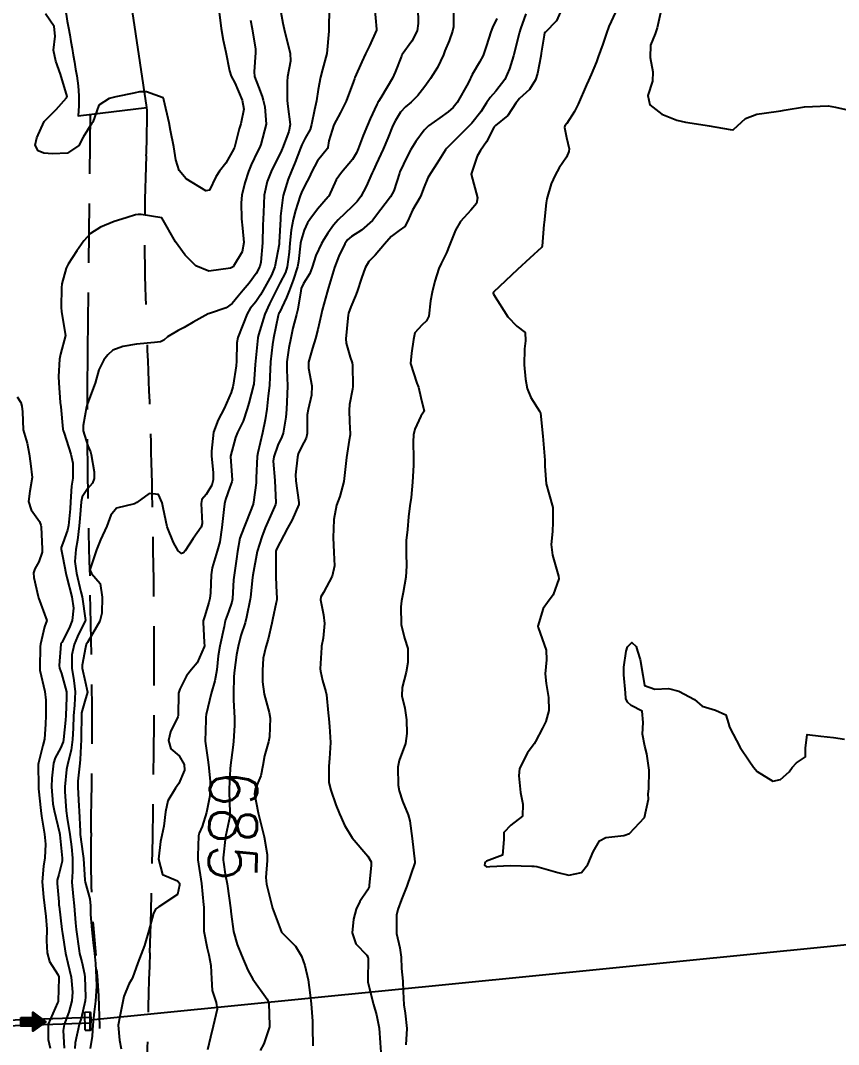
# Model space of a CAD drawing. Header units: metres. Extents: x 298520 to 308411, y 7433745 to 7450750.
# Drawn here: x 301207.1 to 301275.9, y 7443549 to 7443635.3 of the extents above; entities that cross this region are included whole.
import ezdxf
from ezdxf.enums import TextEntityAlignment as Align

# ---------------------------------------------------------------- set-up
doc = ezdxf.new("R2010")
doc.units = ezdxf.units.M
doc.header["$LTSCALE"] = 10
for name, pattern in [('CONTINUO', [0]), ('DASHED', [0.75, 0.5, -0.25]), ('TRACEJADO', [8.7, 8, -0.7])]:
    doc.linetypes.add(name, pattern=pattern)
for name, color, linetype in [('Cotas', 45, 'Continuous'), ('Curvas de Nivel 1m', 11, 'Continuous'), ('Curvas de Nivel 5m', 15, 'Continuous'), ('GALERIA', 45, 'Continuous'), ('TEXTO', 45, 'Continuous'), ('Vias Primárias', 230, 'Continuous'), ('Vias Secundárias', 230, 'DASHED')]:
    doc.layers.add(name, color=color, linetype=linetype)
doc.styles.add('Style-STANDARD', font='STANDARD.shx')

msp = doc.modelspace()

# ---------------------------------------------------------------- hatches: boundary and pattern name
at = {"layer": 'TEXTO'}
msp.add_hatch(color=256, dxfattribs=at).paths.add_polyline_path([(301207.083, 7443551.328), (301208.098, 7443551.328), (301208.098, 7443551.758), (301209.181, 7443550.958), (301208.098, 7443550.159), (301208.098, 7443550.589), (301207.083, 7443550.589)])

# ---------------------------------------------------------------- linework, layer by layer
at = {"layer": 'Curvas de Nivel 1m', "flags": 128}
for points, elevation in [([(301223.787, 7443635.963), (301223.965, 7443634.582), (301224.13, 7443633.593), (301224.349, 7443632.578), (301224.667, 7443631.017), (301224.804, 7443630.573), (301225.097, 7443630), (301225.737, 7443628.563), (301225.854, 7443627.779), (301225.607, 7443626.564), (301225.478, 7443626.136), (301225.073, 7443624.57), (301225.062, 7443624.541), (301225.032, 7443624.465), (301224.341, 7443623.256), (301223.823, 7443622.582), (301223.502, 7443622.088), (301222.989, 7443620.985), (301222.671, 7443620.911), (301221.003, 7443621.926), (301220.408, 7443622.626), (301220.131, 7443623.52), (301219.959, 7443624.631), (301219.697, 7443625.982), (301219.586, 7443626.635), (301219.14, 7443628.582), (301219.126, 7443628.64), (301219.084, 7443628.747), (301217.668, 7443629.24), (301217.089, 7443629.255), (301216.614, 7443629.149), (301215.084, 7443628.823), (301214.973, 7443628.802), (301214.539, 7443628.695), (301213.659, 7443628.12), (301213.144, 7443626.709), (301213.111, 7443626.661), (301213.061, 7443626.609), (301212.343, 7443625.421), (301211.965, 7443624.726), (301211.026, 7443624.097), (301209.759, 7443624.019), (301209.026, 7443624.087), (301208.559, 7443624.298), (301208.301, 7443624.771), (301208.427, 7443625.384), (301209.063, 7443626.76), (301210.055, 7443627.768), (301210.946, 7443628.741), (301210.979, 7443628.846), (301210.44, 7443630.747), (301210.039, 7443631.831), (301209.833, 7443632.753), (301209.971, 7443633.926), (301209.887, 7443634.753), (301209.163, 7443635.813)], 691), ([(301228.917, 7443636.27), (301229.158, 7443635.022), (301229.254, 7443634.519), (301229.29, 7443634.38), (301229.764, 7443632.514), (301229.796, 7443631.84), (301229.538, 7443630.516), (301229.505, 7443630.109), (301229.527, 7443628.516), (301229.577, 7443628.014), (301229.766, 7443626.513), (301229.663, 7443625.898), (301229.126, 7443624.519), (301229.098, 7443624.454), (301229.031, 7443624.306), (301228.164, 7443622.533), (301227.838, 7443621.7), (301227.592, 7443620.541), (301227.514, 7443619.087), (301227.486, 7443618.542), (301227.465, 7443618.033), (301227.436, 7443616.542), (301227.294, 7443614.921), (301227.201, 7443614.546), (301226.907, 7443613.957), (301226.304, 7443613.151), (301225.807, 7443612.561), (301225.395, 7443612.055), (301224.876, 7443611.429), (301224.374, 7443611.073), (301222.976, 7443610.598), (301222.862, 7443610.556), (301221.614, 7443609.854), (301220.851, 7443609.416), (301220.326, 7443609.148), (301219.446, 7443608.634), (301219.128, 7443608.349), (301218.838, 7443608.192), (301218.335, 7443608.145), (301216.836, 7443608.003), (301215.691, 7443607.825), (301214.831, 7443607.497), (301214.412, 7443607.109), (301214.067, 7443606.698), (301213.65, 7443605.861), (301213.356, 7443604.712), (301212.778, 7443603.244), (301212.637, 7443602.858), (301212.609, 7443602.722), (301212.325, 7443601.149), (301212.347, 7443600.724), (301212.73, 7443599.439), (301212.943, 7443598.935), (301213.004, 7443598.716), (301213.266, 7443597.269), (301213.266, 7443596.712), (301213.111, 7443596.299), (301212.69, 7443595.836), (301212.257, 7443595.146), (301212.173, 7443594.725), (301212.06, 7443593.325), (301212.004, 7443592.726), (301211.853, 7443591.51), (301211.712, 7443590.729), (301211.639, 7443589.709), (301211.773, 7443588.728), (301212.15, 7443587.161), (301212.245, 7443586.723), (301212.522, 7443584.752), (301212.515, 7443584.72), (301211.858, 7443583.408), (301211.578, 7443582.73), (301211.39, 7443581.865), (301211.373, 7443580.731), (301211.538, 7443579.689), (301211.665, 7443578.728), (301211.594, 7443577.606), (301211.529, 7443576.729), (301211.5, 7443575.677), (301211.446, 7443574.73), (301211.326, 7443573.829), (301211.038, 7443572.734), (301210.93, 7443572.212), (301210.784, 7443570.736), (301210.787, 7443570.336), (301210.917, 7443568.734), (301210.992, 7443568.098), (301211.212, 7443566.731), (301211.362, 7443565.695), (301211.444, 7443564.729), (301211.426, 7443563.605), (301211.387, 7443562.729), (301211.488, 7443561.521), (301211.58, 7443560.727), (301211.692, 7443559.285), (301211.755, 7443558.725), (301212, 7443556.948), (301212.041, 7443556.722), (301212.216, 7443555.995), (301212.449, 7443554.96), (301212.477, 7443554.716), (301212.524, 7443553.063), (301212.494, 7443552.715), (301212.158, 7443551.237), (301212.042, 7443550.833), (301212.006, 7443550.721), (301211.662, 7443549.192), (301211.636, 7443548.725)], 689), ([(301233.052, 7443636.352), (301233.038, 7443634.472), (301233.038, 7443634.358), (301232.848, 7443632.474), (301232.48, 7443631.118), (301232.318, 7443630.488), (301232.127, 7443629.456), (301231.974, 7443628.491), (301231.825, 7443627.739), (301231.576, 7443626.495), (301231.456, 7443626.089), (301231.041, 7443625.35), (301230.745, 7443624.793), (301230.627, 7443624.504), (301230.188, 7443623.342), (301229.839, 7443622.512), (301229.611, 7443621.907), (301229.188, 7443620.518), (301229.156, 7443620.344), (301228.966, 7443618.79), (301228.942, 7443618.52), (301228.853, 7443616.603), (301228.85, 7443616.521), (301228.84, 7443616.429), (301228.478, 7443614.527), (301228.188, 7443613.813), (301227.501, 7443612.541), (301227.281, 7443612.15), (301226.878, 7443611.567), (301226.407, 7443611.017), (301226.135, 7443610.557), (301225.774, 7443609.64), (301225.36, 7443608.565), (301225.277, 7443608.127), (301225.24, 7443606.566), (301225.212, 7443606.171), (301224.974, 7443604.568), (301224.94, 7443604.42), (301224.787, 7443603.931), (301224.21, 7443602.578), (301223.711, 7443601.634), (301223.324, 7443600.591), (301223.135, 7443599.001), (301223.141, 7443598.594), (301223.284, 7443597.167), (301223.289, 7443596.591), (301223.165, 7443596.124), (301222.684, 7443595.345), (301222.339, 7443594.942), (301222.283, 7443594.604), (301222.349, 7443592.91), (301222.265, 7443592.604), (301221.613, 7443591.636), (301220.913, 7443590.617), (301220.79, 7443590.45), (301220.621, 7443590.387), (301220.336, 7443590.623), (301219.952, 7443591.308), (301219.413, 7443592.632), (301219.074, 7443594.231), (301218.995, 7443594.637), (301218.684, 7443595.353), (301217.891, 7443595.446), (301216.843, 7443594.667), (301216.672, 7443594.567), (301215.14, 7443594.213), (301214.662, 7443593.601), (301214.325, 7443592.695), (301213.81, 7443591.528), (301213.473, 7443590.707), (301212.898, 7443589.008), (301213.037, 7443588.713), (301213.764, 7443587.872), (301213.943, 7443586.7), (301213.906, 7443585.356), (301213.745, 7443584.702), (301212.712, 7443582.894), (301212.599, 7443582.719), (301212.53, 7443582.472), (301212.249, 7443580.989), (301212.248, 7443580.723), (301212.496, 7443579.608), (301212.691, 7443578.717), (301212.475, 7443577.956), (301212.209, 7443576.979), (301212.186, 7443576.723), (301212.179, 7443574.98), (301212.176, 7443574.723), (301212.095, 7443573.044), (301212.066, 7443572.723), (301211.898, 7443571.225), (301211.883, 7443570.725), (301211.975, 7443569.117), (301211.997, 7443568.724), (301212.073, 7443566.995), (301212.095, 7443566.722), (301212.319, 7443565.107), (301212.365, 7443564.719), (301212.47, 7443562.893), (301212.503, 7443562.717), (301212.889, 7443561.321), (301212.951, 7443560.71), (301212.965, 7443560.007), (301213.065, 7443558.708), (301213.175, 7443557.648), (301213.28, 7443556.704), (301213.375, 7443555.863), (301213.443, 7443554.701), (301213.447, 7443553.962), (301213.375, 7443552.702), (301213.254, 7443551.794), (301213.157, 7443550.705), (301213.086, 7443549.759), (301212.937, 7443548.708)], 688), ([(301236.858, 7443636.433), (301237.046, 7443634.539), (301237.031, 7443634.431), (301236.453, 7443633.123), (301236.118, 7443632.44), (301235.797, 7443631.769), (301235.227, 7443630.449), (301235.193, 7443630.358), (301235.1, 7443630.11), (301234.479, 7443628.459), (301234.014, 7443627.521), (301233.45, 7443626.474), (301233.039, 7443625.138), (301232.941, 7443624.573), (301232.903, 7443624.481), (301232.076, 7443623.436), (301231.579, 7443622.494), (301231.4, 7443622.103), (301230.996, 7443621.357), (301230.722, 7443620.767), (301230.622, 7443620.504), (301230.207, 7443619.271), (301230.023, 7443618.509), (301229.86, 7443617.6), (301229.744, 7443616.512), (301229.676, 7443615.762), (301229.508, 7443614.514), (301229.371, 7443614.053), (301228.899, 7443613.132), (301228.587, 7443612.525), (301228.017, 7443611.392), (301227.632, 7443610.538), (301227.097, 7443608.798), (301227.052, 7443608.547), (301226.836, 7443606.563), (301226.819, 7443606.307), (301226.702, 7443604.643), (301226.685, 7443604.551), (301226.284, 7443603.049), (301226.158, 7443602.556), (301225.804, 7443601.513), (301225.331, 7443600.564), (301225.158, 7443600.147), (301224.747, 7443598.57), (301224.745, 7443598.547), (301224.872, 7443596.568), (301224.851, 7443596.418), (301224.694, 7443595.978), (301224.336, 7443594.917), (301224.244, 7443594.576), (301224.175, 7443594.084), (301224.022, 7443592.579), (301223.838, 7443591.379), (301223.631, 7443590.585), (301223.203, 7443589.185), (301223.104, 7443588.592), (301223.059, 7443587.064), (301223.005, 7443586.594), (301222.922, 7443586.25), (301222.56, 7443585.05), (301222.443, 7443584.713), (301222.429, 7443584.601), (301222.536, 7443582.899), (301222.546, 7443582.613), (301222.532, 7443582.531), (301221.933, 7443581.192), (301221.452, 7443580.611), (301221.032, 7443580.088), (301220.488, 7443578.954), (301220.388, 7443578.718), (301220.36, 7443578.621), (301220.332, 7443576.753), (301220.296, 7443576.622), (301219.697, 7443575.375), (301219.519, 7443574.629), (301219.723, 7443573.928), (301220.42, 7443573.355), (301220.833, 7443572.616), (301220.874, 7443572.149), (301220.397, 7443571.012), (301220.115, 7443570.624), (301219.457, 7443569.554), (301219.283, 7443568.636), (301219.138, 7443567.426), (301218.949, 7443566.641), (301218.847, 7443566.131), (301218.685, 7443564.644), (301219.018, 7443563.357), (301220.295, 7443562.837), (301220.437, 7443562.619), (301220.46, 7443562.45), (301220.283, 7443561.678), (301218.712, 7443560.643), (301218.457, 7443560.46), (301218.265, 7443560.104), (301217.94, 7443558.961), (301217.855, 7443558.654), (301217.495, 7443557.393), (301217.22, 7443556.66), (301216.948, 7443555.927), (301216.494, 7443554.667), (301216.383, 7443554.476), (301216.188, 7443554.139), (301215.774, 7443553.077), (301215.686, 7443552.675), (301215.428, 7443551.409), (301215.278, 7443550.679), (301215.41, 7443549.401), (301215.539, 7443548.676)], 687), ([(301240.514, 7443636.387), (301240.555, 7443634.99), (301240.463, 7443634.387), (301240.024, 7443633.511), (301239.206, 7443632.399), (301239.178, 7443632.353), (301239.131, 7443632.248), (301238.607, 7443630.911), (301238.373, 7443630.411), (301237.404, 7443628.743), (301237.201, 7443628.428), (301237.16, 7443628.351), (301237.079, 7443628.19), (301236.51, 7443626.987), (301236.27, 7443626.438), (301235.915, 7443625.571), (301235.483, 7443624.446), (301235.349, 7443624.128), (301235.024, 7443623.544), (301234.102, 7443622.464), (301233.636, 7443621.837), (301233.023, 7443620.479), (301232.982, 7443620.419), (301232.074, 7443619.387), (301231.419, 7443618.495), (301231.241, 7443618.215), (301230.95, 7443617.615), (301230.684, 7443616.755), (301230.64, 7443616.503), (301230.462, 7443614.96), (301230.377, 7443614.505), (301230.018, 7443613.393), (301229.683, 7443612.512), (301229.467, 7443611.932), (301228.865, 7443610.684), (301228.807, 7443610.578), (301228.783, 7443610.521), (301228.748, 7443610.408), (301228.378, 7443608.527), (301228.283, 7443607.974), (301228.116, 7443606.531), (301228.067, 7443605.268), (301228.018, 7443604.532), (301227.903, 7443603.652), (301227.793, 7443602.535), (301227.662, 7443601.634), (301227.428, 7443600.54), (301227.042, 7443598.862), (301226.995, 7443598.546), (301226.903, 7443596.745), (301226.906, 7443596.547), (301226.902, 7443596.345), (301226.675, 7443594.708), (301226.652, 7443594.572), (301226.645, 7443594.55), (301226.098, 7443593.116), (301225.871, 7443592.558), (301225.537, 7443591.663), (301225.332, 7443590.563), (301225.256, 7443589.924), (301225.055, 7443588.565), (301225.009, 7443588.156), (301224.899, 7443586.567), (301224.847, 7443586.299), (301224.566, 7443585.47), (301224.324, 7443584.806), (301224.27, 7443584.574), (301224.216, 7443584.242), (301223.851, 7443582.58), (301223.711, 7443581.768), (301223.59, 7443580.584), (301223.431, 7443579.653), (301223.122, 7443578.59), (301222.699, 7443576.83), (301222.677, 7443576.597), (301222.662, 7443576.394), (301222.62, 7443574.597), (301222.832, 7443573.009), (301222.888, 7443572.593), (301223.021, 7443571.213), (301223.043, 7443570.59), (301223.005, 7443569.97), (301222.733, 7443568.594), (301222.351, 7443567.401), (301222.112, 7443566.836), (301222.057, 7443566.603), (301221.985, 7443564.936), (301222.004, 7443564.603), (301222.293, 7443562.6), (301222.482, 7443560.804), (301222.498, 7443560.597), (301222.499, 7443560.367), (301222.511, 7443558.596), (301222.79, 7443557.153), (301222.932, 7443556.589), (301223.09, 7443555.706), (301223.141, 7443554.586), (301223.2, 7443553.602), (301223.53, 7443552.58), (301223.617, 7443552.027), (301223.294, 7443550.583), (301223.049, 7443549.677), (301222.817, 7443548.59)], 686), ([(301252.649, 7443636.245), (301252.197, 7443635.215), (301251.233, 7443634.259), (301251.192, 7443634.22), (301251.151, 7443634.029), (301250.903, 7443632.495), (301250.868, 7443632.263), (301250.584, 7443630.792), (301250.422, 7443630.267), (301249.916, 7443629.451), (301249.087, 7443628.691), (301248.778, 7443628.285), (301248.106, 7443627.255), (301247.055, 7443626.427), (301246.995, 7443626.37), (301246.959, 7443626.311), (301246.306, 7443625.052), (301245.786, 7443624.322), (301245.517, 7443623.836), (301245.013, 7443622.33), (301245.557, 7443620.324), (301245.456, 7443619.847), (301244.972, 7443619.287), (301244.11, 7443618.343), (301243.683, 7443617.618), (301243.182, 7443616.356), (301242.926, 7443615.687), (301242.488, 7443614.793), (301242.284, 7443614.366), (301241.964, 7443613.308), (301241.727, 7443612.372), (301241.597, 7443611.658), (301241.434, 7443610.374), (301241.254, 7443609.981), (301240.855, 7443609.595), (301240.27, 7443608.965), (301240.163, 7443608.387), (301239.973, 7443607.241), (301239.907, 7443606.389), (301240.447, 7443604.734), (301240.572, 7443604.382), (301240.784, 7443603.526), (301241.052, 7443602.377), (301240.946, 7443602.203), (301240.766, 7443601.946), (301240.274, 7443600.861), (301240.145, 7443600.389), (301240.125, 7443599.777), (301240.165, 7443598.388), (301240.148, 7443597.819), (301240.062, 7443596.39), (301239.963, 7443595.112), (301239.849, 7443594.392), (301239.728, 7443593.459), (301239.642, 7443592.395), (301239.549, 7443591.487), (301239.536, 7443590.396), (301239.557, 7443589.34), (301239.502, 7443588.397), (301239.288, 7443587.097), (301239.15, 7443586.401), (301239.086, 7443585.891), (301239.116, 7443584.402), (301239.402, 7443583.258), (301239.673, 7443582.393), (301239.689, 7443581.218), (301239.528, 7443580.395), (301239.199, 7443579.108), (301239.181, 7443578.4), (301239.439, 7443577.362), (301239.577, 7443576.393), (301239.599, 7443575.239), (301239.483, 7443574.394), (301238.961, 7443572.945), (301238.827, 7443572.404), (301238.876, 7443570.881), (301238.96, 7443570.401), (301239.238, 7443569.539), (301239.693, 7443568.39), (301239.84, 7443567.87), (301240.046, 7443566.384), (301240.277, 7443564.417), (301240.277, 7443564.381), (301240.267, 7443564.335), (301239.582, 7443562.391), (301239.148, 7443561.263), (301238.83, 7443560.402), (301238.727, 7443559.942), (301238.729, 7443558.403), (301239.009, 7443557.177), (301239.112, 7443556.397), (301239.155, 7443555.45), (301239.244, 7443554.394), (301239.292, 7443553.502), (301239.35, 7443552.392), (301239.45, 7443551.675), (301239.587, 7443550.388), (301239.51, 7443549.012)], 682), ([(301257.171, 7443635.963), (301256.608, 7443634.746), (301256.403, 7443634.197), (301256.088, 7443633.251), (301255.714, 7443632.204), (301255.552, 7443631.772), (301255.108, 7443630.704), (301254.887, 7443630.213), (301254.724, 7443629.841), (301254.033, 7443628.226), (301253.708, 7443627.596), (301253.058, 7443626.587), (301252.911, 7443626.386), (301252.859, 7443626.242), (301253.045, 7443625.413), (301253.265, 7443624.466), (301253.242, 7443624.237), (301253.028, 7443623.748), (301252.426, 7443622.839), (301252.087, 7443622.249), (301251.736, 7443621.519), (301251.371, 7443620.256), (301251.324, 7443619.912), (301251.149, 7443618.258), (301251.129, 7443618.089), (301250.984, 7443616.259), (301250.976, 7443616.216), (301250.932, 7443616.148), (301249.954, 7443615.238), (301248.913, 7443614.28), (301246.894, 7443612.372), (301246.865, 7443612.339), (301246.862, 7443612.31), (301246.892, 7443612.23), (301248.109, 7443610.298), (301248.855, 7443609.528), (301249.55, 7443608.98), (301249.598, 7443608.279), (301249.492, 7443607.621), (301249.462, 7443606.28), (301249.586, 7443605.063), (301249.739, 7443604.276), (301250.046, 7443603.531), (301250.774, 7443602.356), (301250.824, 7443602.259), (301250.839, 7443602.192), (301251.04, 7443600.257), (301251.074, 7443599.922), (301251.22, 7443598.255), (301251.227, 7443597.745), (301251.314, 7443596.254), (301251.585, 7443595.355), (301251.885, 7443594.248), (301251.89, 7443593.019), (301251.849, 7443592.248), (301251.751, 7443591.134), (301251.847, 7443590.248), (301252.36, 7443588.488), (301252.391, 7443588.242), (301251.927, 7443586.909), (301251.426, 7443586.252), (301251.073, 7443585.757), (301250.633, 7443584.259), (301250.646, 7443584.165), (301251.317, 7443582.252), (301251.347, 7443581.426), (301251.239, 7443580.253), (301251.319, 7443579.428), (301251.524, 7443578.25), (301251.558, 7443577.163), (301251.312, 7443576.252), (301251.032, 7443575.676), (301250.437, 7443574.554), (301250.321, 7443574.375), (301250.231, 7443574.263), (301249.769, 7443573.613), (301249.087, 7443572.28), (301249.021, 7443571.663), (301249.175, 7443570.278), (301249.37, 7443569.272), (301249.321, 7443568.276), (301248.355, 7443567.508), (301247.751, 7443566.894), (301247.762, 7443566.296), (301247.645, 7443564.975), (301246.315, 7443564.477), (301246.215, 7443564.411), (301246.163, 7443564.312), (301246.14, 7443564.141), (301246.31, 7443564.01), (301246.584, 7443564.033), (301248.311, 7443564.106), (301250.111, 7443564.063), (301250.311, 7443564.064), (301250.532, 7443564.036), (301252.306, 7443563.523), (301253.242, 7443563.292), (301254.306, 7443563.533), (301254.843, 7443564.212), (301255.271, 7443565.264), (301255.813, 7443566.198), (301256.346, 7443566.472), (301257.877, 7443566.646), (301258.349, 7443566.811), (301259.608, 7443568.151), (301259.949, 7443569.717), (301259.925, 7443570.147), (301259.965, 7443570.571), (301259.998, 7443572.146), (301259.792, 7443573.515), (301259.628, 7443574.152), (301259.43, 7443575.173), (301259.496, 7443576.154), (301259.423, 7443577.106), (301258.477, 7443577.6), (301258.164, 7443577.858), (301258.043, 7443578.174), (301257.995, 7443578.668), (301257.862, 7443580.176), (301257.866, 7443580.823), (301258.061, 7443582.175), (301258.187, 7443582.523), (301258.54, 7443582.881), (301258.915, 7443582.543), (301259.019, 7443582.163), (301259.231, 7443581.451), (301259.469, 7443580.156), (301259.614, 7443579.273), (301260.491, 7443578.97), (301261.615, 7443579.006), (301262.49, 7443578.786), (301263.807, 7443578.107), (301264.477, 7443577.538), (301265.573, 7443577.182), (301266.47, 7443576.795), (301266.67, 7443576.068), (301266.772, 7443575.753), (301267.661, 7443574.058), (301268.422, 7443572.923), (301268.781, 7443572.409), (301269.082, 7443572.04), (301270.401, 7443571.226), (301271.065, 7443571.351), (301271.788, 7443572.006), (301272.045, 7443572.375), (301272.421, 7443572.76), (301273.152, 7443573.266), (301273.176, 7443573.993), (301273.299, 7443575.142), (301274.448, 7443574.999), (301275.53, 7443574.881), (301276.445, 7443574.752)], 681), ([(301247.164, 7443635.42), (301246.808, 7443634.662), (301246.662, 7443634.315), (301246.307, 7443633.152), (301246.01, 7443632.321), (301245.713, 7443631.735), (301245.109, 7443630.711), (301244.978, 7443630.459), (301244.919, 7443630.333), (301244.749, 7443629.985), (301243.831, 7443628.349), (301243.492, 7443627.938), (301243.071, 7443627.572), (301242.38, 7443627.05), (301241.424, 7443626.376), (301241.224, 7443626.206), (301241.049, 7443626.01), (301240.363, 7443625.064), (301239.937, 7443624.391), (301239.616, 7443623.805), (301239.014, 7443622.517), (301238.973, 7443622.401), (301238.485, 7443620.914), (301238.216, 7443620.412), (301236.966, 7443618.745), (301236.825, 7443618.571), (301236.699, 7443618.433), (301235.776, 7443617.616), (301234.942, 7443617.085), (301234.597, 7443616.797), (301234.376, 7443616.458), (301233.862, 7443615.406), (301233.503, 7443614.471), (301232.923, 7443612.509), (301232.917, 7443612.48), (301232.91, 7443612.462), (301232.891, 7443612.383), (301232.47, 7443610.883), (301232.379, 7443610.485), (301232.104, 7443609.234), (301231.898, 7443608.489), (301231.66, 7443607.666), (301231.316, 7443606.495), (301231.322, 7443605.988), (301231.603, 7443604.492), (301231.576, 7443603.701), (301231.274, 7443602.495), (301231.209, 7443602.053), (301231.192, 7443600.496), (301231.13, 7443600.105), (301230.732, 7443599.358), (301230.455, 7443598.773), (301230.375, 7443598.503), (301230.208, 7443597.005), (301230.238, 7443596.505), (301230.497, 7443594.68), (301230.49, 7443594.502), (301229.947, 7443593.22), (301229.535, 7443592.511), (301229.237, 7443591.921), (301228.626, 7443590.754), (301228.572, 7443590.572), (301228.558, 7443590.521), (301228.55, 7443590.449), (301228.563, 7443588.521), (301228.561, 7443588.479), (301228.594, 7443587.661), (301228.655, 7443586.6), (301228.65, 7443586.529), (301228.64, 7443586.472), (301228.579, 7443586.249), (301228.276, 7443584.814), (301228.22, 7443584.533), (301227.917, 7443583.159), (301227.727, 7443582.538), (301227.493, 7443581.565), (301227.429, 7443580.541), (301227.445, 7443579.594), (301227.589, 7443578.539), (301228.013, 7443576.989), (301228.087, 7443576.534), (301228.025, 7443574.948), (301227.95, 7443574.535), (301227.599, 7443573.361), (301227.463, 7443572.539), (301227.288, 7443571.657), (301226.827, 7443570.546), (301226.772, 7443570.161), (301227.074, 7443568.543), (301227.34, 7443567.553), (301227.586, 7443566.538), (301227.819, 7443565.036), (301227.833, 7443564.535), (301227.728, 7443563.107), (301227.783, 7443562.535), (301228.273, 7443560.53), (301229.037, 7443558.518), (301229.631, 7443557.904), (301230.231, 7443557.314), (301230.72, 7443556.495), (301231, 7443555.703), (301231.28, 7443554.489), (301231.46, 7443553.207), (301231.531, 7443552.486), (301231.641, 7443551.002), (301231.658, 7443550.485), (301231.676, 7443548.939)], 684), ([(301249.621, 7443635.823), (301249.156, 7443634.554), (301249.069, 7443634.281), (301249.042, 7443634.172), (301248.571, 7443632.288), (301248.232, 7443631.177), (301247.837, 7443630.299), (301247.093, 7443629.302), (301246.625, 7443628.777), (301246.309, 7443628.318), (301245.814, 7443627.581), (301245.057, 7443626.606), (301244.925, 7443626.461), (301244.796, 7443626.334), (301243.035, 7443624.583), (301242.922, 7443624.473), (301242.839, 7443624.362), (301242.156, 7443623.235), (301241.578, 7443622.374), (301241.371, 7443622.013), (301240.994, 7443621.12), (301240.8, 7443620.568), (301240.717, 7443620.383), (301240.073, 7443619.288), (301239.673, 7443618.393), (301239.426, 7443617.925), (301238.95, 7443617.57), (301238.282, 7443617.071), (301237.718, 7443616.418), (301236.924, 7443615.489), (301236.399, 7443614.954), (301236.08, 7443614.438), (301235.775, 7443613.57), (301235.398, 7443612.445), (301235.257, 7443612.076), (301234.873, 7443611.154), (301234.69, 7443610.628), (301234.647, 7443610.453), (301234.614, 7443610.208), (301234.458, 7443608.456), (301234.477, 7443608.093), (301234.828, 7443606.924), (301234.984, 7443606.448), (301235.022, 7443606.246), (301235.041, 7443604.448), (301235.022, 7443604.217), (301234.778, 7443602.918), (301234.735, 7443602.451), (301234.758, 7443601.479), (301234.823, 7443600.449), (301234.818, 7443600.373), (301234.738, 7443599.934), (301234.515, 7443598.453), (301234.488, 7443598.221), (301234.295, 7443596.456), (301233.952, 7443595.193), (301233.672, 7443594.465), (301233.453, 7443593.26), (301233.412, 7443592.469), (301233.39, 7443591.72), (301233.454, 7443590.468), (301233.503, 7443589.358), (301233.303, 7443588.47), (301232.589, 7443587.106), (301232.343, 7443586.725), (301232.319, 7443586.483), (301232.564, 7443585.218), (301232.648, 7443584.479), (301232.541, 7443583.26), (301232.42, 7443582.595), (301232.407, 7443582.481), (301232.302, 7443580.686), (301232.319, 7443580.482), (301232.495, 7443579.7), (301232.76, 7443578.75), (301232.819, 7443578.475), (301232.972, 7443576.976), (301233.018, 7443576.472), (301233.093, 7443575.831), (301233.168, 7443574.469), (301233.086, 7443573.137), (301233.02, 7443572.471), (301233.035, 7443571.107), (301233.181, 7443570.468), (301233.62, 7443569.216), (301233.929, 7443568.457), (301234.071, 7443568.165), (301234.354, 7443567.526), (301234.985, 7443566.444), (301236.32, 7443564.894), (301236.6, 7443564.427), (301236.603, 7443564.134), (301236.431, 7443562.429), (301236.409, 7443562.311), (301236.289, 7443562.052), (301235.622, 7443561.094), (301235.328, 7443560.439), (301235.09, 7443559.613), (301234.978, 7443558.443), (301235.309, 7443557.519), (301236.224, 7443556.568), (301236.317, 7443556.429), (301236.35, 7443556.3), (301236.304, 7443554.429), (301236.318, 7443554.303), (301236.786, 7443552.424), (301237.038, 7443551.547), (301237.269, 7443550.419), (301237.359, 7443549.193), (301237.406, 7443548.417)], 683), ([(301206.781, 7443603.561), (301207.074, 7443603.084), (301207.168, 7443602.784), (301207.233, 7443602.316), (301207.294, 7443600.782), (301207.62, 7443599.664), (301207.79, 7443598.774), (301207.897, 7443597.955), (301208.052, 7443596.77), (301207.834, 7443595.625), (301207.725, 7443594.774), (301207.951, 7443594.056), (301208.656, 7443593.065), (301208.777, 7443592.759), (301208.787, 7443592.624), (301208.89, 7443590.757), (301208.887, 7443590.5), (301208.617, 7443589.694), (301208.266, 7443589.108), (301208.16, 7443588.767), (301208.188, 7443588.355), (301208.54, 7443586.761), (301208.581, 7443586.654), (301209.284, 7443584.753), (301209.087, 7443584.215), (301208.735, 7443582.758), (301208.725, 7443582.564), (301208.682, 7443580.758), (301208.701, 7443580.567), (301209.121, 7443578.754), (301209.188, 7443578.041), (301209.204, 7443576.753), (301209.175, 7443576.03), (301209.072, 7443574.754), (301208.952, 7443574.231), (301208.568, 7443572.758), (301208.554, 7443572.616), (301208.573, 7443570.758), (301208.583, 7443570.565), (301208.766, 7443568.756), (301208.838, 7443568.276), (301209.084, 7443566.753), (301209.172, 7443565.91), (301209.106, 7443564.752), (301208.987, 7443564.073), (301208.889, 7443562.754), (301208.985, 7443561.464), (301209.067, 7443560.758), (301209.194, 7443559.821), (301209.272, 7443558.755), (301209.25, 7443557.771), (301209.292, 7443556.754), (301209.504, 7443556.039), (301210.205, 7443554.933), (301210.28, 7443554.739), (301210.294, 7443554.647), (301210.245, 7443552.739), (301210.234, 7443552.678), (301210.171, 7443552.548), (301209.393, 7443550.751), (301209.401, 7443549.484), (301209.565, 7443548.748)], 691)]:
    msp.add_lwpolyline(points, dxfattribs=dict(at, elevation=elevation))
at = {"layer": 'Curvas de Nivel 5m', "flags": 128}
for points, elevation in [([(301243.532, 7443636.355), (301243.518, 7443634.716), (301243.438, 7443634.356), (301243.145, 7443633.556), (301242.807, 7443632.692), (301242.675, 7443632.365), (301242.175, 7443631.311), (301241.587, 7443630.375), (301241.378, 7443630.099), (301241.096, 7443629.704), (301240.527, 7443628.947), (301239.956, 7443628.391), (301239.477, 7443627.996), (301239.07, 7443627.544), (301238.626, 7443626.84), (301238.418, 7443626.41), (301237.983, 7443625.357), (301237.588, 7443624.422), (301237.02, 7443623.172), (301236.786, 7443622.662), (301236.684, 7443622.433), (301236.163, 7443621.271), (301235.718, 7443620.443), (301235.402, 7443620.022), (301234.974, 7443619.582), (301233.799, 7443618.467), (301233.405, 7443618.025), (301232.946, 7443617.354), (301232.61, 7443616.811), (301232.411, 7443616.485), (301231.929, 7443615.484), (301231.63, 7443614.493), (301231.432, 7443613.971), (301230.899, 7443613.109), (301230.709, 7443612.688), (301230.662, 7443612.502), (301230.407, 7443610.968), (301230.297, 7443610.506), (301229.993, 7443609.367), (301229.814, 7443608.51), (301229.647, 7443607.7), (301229.475, 7443606.513), (301229.477, 7443605.849), (301229.538, 7443604.513), (301229.507, 7443603.792), (301229.452, 7443602.513), (301229.409, 7443601.867), (301229.17, 7443600.516), (301229.059, 7443600.197), (301228.733, 7443599.508), (301228.383, 7443598.525), (301228.343, 7443598.15), (301228.472, 7443596.523), (301228.549, 7443594.647), (301228.536, 7443594.522), (301228.457, 7443594.309), (301227.67, 7443592.535), (301227.383, 7443591.797), (301226.989, 7443590.545), (301226.624, 7443588.57), (301226.622, 7443588.55), (301226.601, 7443588.365), (301226.428, 7443586.708), (301226.406, 7443586.552), (301226.101, 7443585.013), (301225.979, 7443584.556), (301225.627, 7443583.474), (301225.377, 7443582.562), (301225.245, 7443581.843), (301225.074, 7443580.564), (301225.03, 7443580.04), (301224.993, 7443578.565), (301225.006, 7443578.036), (301225.089, 7443576.564), (301225.09, 7443575.927), (301224.986, 7443574.564), (301224.941, 7443574.052), (301224.753, 7443572.567), (301224.72, 7443572.257), (301224.641, 7443570.568), (301224.641, 7443570.315), (301224.7, 7443568.567), (301224.684, 7443568.243), (301224.344, 7443566.674), (301224.325, 7443566.57), (301224.135, 7443564.753), (301224.132, 7443564.573), (301224.146, 7443564.407), (301224.301, 7443563.389), (301224.452, 7443562.568), (301224.487, 7443562.372), (301224.731, 7443560.565), (301224.794, 7443560.035), (301225.008, 7443558.562), (301225.315, 7443557.476), (301225.668, 7443556.556), (301226.204, 7443555.312), (301226.637, 7443554.546), (301227.831, 7443552.879), (301227.97, 7443552.532), (301228.04, 7443550.645), (301228.025, 7443550.531), (301227.557, 7443549.111), (301227.238, 7443548.539)], 685), ([(301261.025, 7443636.141), (301260.672, 7443634.63), (301260.494, 7443634.147), (301260.101, 7443633.188), (301260.091, 7443632.15), (301260.317, 7443630.942), (301260.282, 7443630.148), (301259.895, 7443628.956), (301260.051, 7443628.15), (301261.071, 7443627.359), (301262.32, 7443626.871), (301263.062, 7443626.701), (301264.705, 7443626.449), (301265.057, 7443626.387), (301266.813, 7443626.072), (301267.053, 7443626.045), (301267.074, 7443626.048), (301267.094, 7443626.07), (301268.107, 7443627.02), (301269.073, 7443627.375), (301269.672, 7443627.443), (301271.077, 7443627.656), (301271.382, 7443627.714), (301273.083, 7443628), (301275.084, 7443628.073), (301275.682, 7443627.964), (301277.078, 7443627.649)], 680), ([(301226.424, 7443635.293), (301226.56, 7443634.556), (301226.843, 7443632.846), (301226.853, 7443632.553), (301226.726, 7443630.936), (301226.779, 7443630.553), (301227.094, 7443629.676), (301227.41, 7443628.869), (301227.503, 7443628.544), (301227.637, 7443627.979), (301227.748, 7443626.54), (301227.312, 7443624.822), (301227.191, 7443624.548), (301227.03, 7443624.226), (301226.48, 7443623.093), (301226.274, 7443622.557), (301225.963, 7443621.595), (301225.695, 7443620.563), (301225.641, 7443619.899), (301225.683, 7443618.563), (301225.75, 7443617.763), (301225.866, 7443616.561), (301225.724, 7443615.769), (301224.987, 7443614.569), (301224.955, 7443614.527), (301224.912, 7443614.486), (301224.737, 7443614.398), (301222.908, 7443614.154), (301221.815, 7443614.611), (301220.926, 7443615.506), (301220.12, 7443616.628), (301218.963, 7443618.64), (301217.213, 7443618.914), (301216.965, 7443618.922), (301216.745, 7443618.892), (301216.047, 7443618.679), (301215.233, 7443618.414), (301214.959, 7443618.323), (301213.805, 7443617.85), (301212.949, 7443617.329), (301212.398, 7443616.718), (301211.803, 7443615.854), (301211.072, 7443614.738), (301210.91, 7443614.402), (301210.546, 7443613.094), (301210.506, 7443612.744), (301210.484, 7443611.129), (301210.515, 7443610.743), (301210.843, 7443608.74), (301210.415, 7443607.156), (301210.346, 7443606.745), (301210.269, 7443605.277), (301210.28, 7443604.745), (301210.412, 7443603.108), (301210.444, 7443602.743), (301210.623, 7443600.863), (301210.654, 7443600.741), (301210.741, 7443600.512), (301211.301, 7443598.734), (301211.46, 7443597.988), (301211.464, 7443596.732), (301211.368, 7443596.058), (301211.28, 7443594.734), (301211.251, 7443594.151), (301211.097, 7443592.736), (301211.024, 7443592.359), (301210.638, 7443591.241), (301210.479, 7443590.897), (301210.473, 7443590.742), (301210.623, 7443590.056), (301210.874, 7443588.737), (301210.961, 7443588.374), (301211.394, 7443586.732), (301211.522, 7443585.777), (301211.407, 7443584.731), (301211.171, 7443584.11), (301210.535, 7443582.906), (301210.467, 7443582.807), (301210.447, 7443582.741), (301210.308, 7443580.949), (301210.339, 7443580.742), (301210.506, 7443580.283), (301210.922, 7443578.736), (301210.943, 7443578.27), (301210.866, 7443576.736), (301210.846, 7443576.348), (301210.688, 7443574.737), (301210.649, 7443574.52), (301210.425, 7443573.987), (301209.98, 7443573.182), (301209.843, 7443572.746), (301209.686, 7443571.461), (301209.681, 7443570.747), (301209.793, 7443569.324), (301209.881, 7443568.745), (301210.344, 7443566.855), (301210.368, 7443566.74), (301210.375, 7443566.707), (301210.579, 7443564.737), (301210.571, 7443564.476), (301210.299, 7443563.36), (301210.159, 7443562.876), (301210.141, 7443562.742), (301210.15, 7443562.6), (301210.276, 7443561.048), (301210.299, 7443560.74), (301210.304, 7443560.708), (301210.546, 7443558.737), (301210.592, 7443558.384), (301210.849, 7443556.734), (301211.044, 7443555.903), (301211.319, 7443554.729), (301211.445, 7443553.467), (301211.387, 7443552.728), (301211.121, 7443551.773), (301210.739, 7443550.734), (301210.661, 7443550.219), (301210.733, 7443548.734)], 690)]:
    msp.add_lwpolyline(points, dxfattribs=dict(at, elevation=elevation))
at = {"layer": 'GALERIA', "linetype": 'TRACEJADO', "flags": 128}
for points in [[(301197.733, 7443550.823), (301212.972, 7443551.363)], [(301197.752, 7443550.325), (301212.975, 7443550.872)]]:
    msp.add_lwpolyline(points, dxfattribs=at)
at = {"layer": 'GALERIA', "linetype": 'CONTINUO'}
for points in [[(301212.509, 7443550.244, 688.189), (301212.465, 7443551.784, 688.227)], [(301212.509, 7443550.244, 688.189), (301212.93, 7443550.26, 688.168), (301212.932, 7443551.74, 688.17), (301212.465, 7443551.784, 688.227)], [(301212.93, 7443550.26, 688.168), (301212.986, 7443550.283, 686.53), (301212.986, 7443551.713, 686.581), (301212.932, 7443551.74, 688.17)], [(301212.975, 7443550.872, 686.757), (301212.957, 7443550.91, 687.747), (301212.946, 7443551.107, 687.844), (301212.957, 7443551.416, 687.747), (301212.972, 7443551.363, 686.742)], [(301212.972, 7443551.363, 686.742), (301212.975, 7443550.872, 686.757)]]:
    msp.add_polyline3d(points, dxfattribs=at)
at = {"layer": 'TEXTO', "linetype": 'CONTINUO', "flags": 128}
for points in [[(301207.398, 7443550.589), (301208.368, 7443551.559)], [(301207.539, 7443550.589), (301208.449, 7443551.499)], [(301208.123, 7443551.739), (301208.098, 7443551.713)], [(301208.205, 7443551.679), (301208.098, 7443551.572)], [(301208.286, 7443551.619), (301208.098, 7443551.431)], [(301207.083, 7443550.699), (301207.713, 7443551.328)], [(301207.571, 7443551.328), (301207.083, 7443550.84)], [(301207.43, 7443551.328), (301207.083, 7443550.982)], [(301207.288, 7443551.328), (301207.083, 7443551.123)], [(301207.147, 7443551.328), (301207.083, 7443551.264)], [(301207.115, 7443550.589), (301207.854, 7443551.328)], [(301207.256, 7443550.589), (301207.995, 7443551.328)], [(301207.681, 7443550.589), (301208.53, 7443551.439)], [(301207.822, 7443550.589), (301208.612, 7443551.379)], [(301207.963, 7443550.589), (301208.693, 7443551.319)], [(301208.098, 7443550.582), (301208.775, 7443551.259)], [(301208.098, 7443550.441), (301208.856, 7443551.199)], [(301208.098, 7443550.299), (301208.937, 7443551.139)], [(301208.103, 7443550.163), (301209.019, 7443551.079)], [(301208.642, 7443550.561), (301209.1, 7443551.018)]]:
    msp.add_lwpolyline(points, dxfattribs=at)
at = {"layer": 'TEXTO', "linetype": 'CONTINUO'}
msp.add_polyline3d([(301212.961, 7443551.13, 0), (301423.303, 7443572.061, 0)], dxfattribs=at)
msp.add_polyline3d([(301207.083, 7443551.328, 0), (301208.098, 7443551.328, 0), (301208.098, 7443551.758, 0), (301209.181, 7443550.958, 0), (301208.098, 7443550.159, 0), (301208.098, 7443550.589, 0), (301207.083, 7443550.589, 0)], close=True, dxfattribs=at)
at = {"layer": 'Vias Primárias'}
msp.add_lwpolyline([(301208.296, 7443648.984, -0.011381), (301211.796, 7443630.595, -0.063479), (301211.925, 7443627.233), (301217.711, 7443627.936), (301216.199, 7443637.924, 0.007542)], format="xyb", dxfattribs=at)
at = {"layer": 'Vias Secundárias'}
for points in [[(301465.55, 7442973.319, 0), (301478.59, 7442967.28, -0.011668)], [(301212.936, 7443627.356), (301212.704, 7443607.521, 0.0107), (301212.888, 7443588.515, -0.013027), (301212.997, 7443566.869, 0.029823), (301213.396, 7443556.541, -0.046646), (301213.464, 7443542.891, 0.033551), (301213.262, 7443533.354, 0.018543), (301214.321, 7443520.635, 0.891943)]]:
    msp.add_lwpolyline(points, format="xyb", dxfattribs=at)
at = {"layer": 'Vias Secundárias', "elevation": 682.798}
msp.add_lwpolyline([(301278.745, 7443422.716, -0.021392), (301272.032, 7443420.413, -0.043459), (301264.672, 7443418.916, 0.043707), (301249.413, 7443415.803, -0.12379), (301232.579, 7443415.09, -0.260247), (301225.697, 7443421.044, 0.013193), (301219.819, 7443435.988, -0.09335), (301215.75, 7443454.622, -0.052527), (301216.745, 7443467.66, 0.047584), (301217.927, 7443481.372, -0.02903), (301218.821, 7443499.611, 0.040774), (301219.256, 7443516.679, 0.019869), (301218.375, 7443525.856, -0.036273), (301217.573, 7443538.586, -0.005596), (301217.95, 7443556.78, 0.013282), (301218.158, 7443595.459, 0.006493), (301217.689, 7443609.182, -0.0222), (301217.649, 7443623.853, 0.013196), (301217.711, 7443627.936, -1.011214)], format="xyb", dxfattribs=at)

# ---------------------------------------------------------------- texts
at = {"layer": 'Cotas', "style": 'Style-STANDARD'}
msp.add_text('685', height=4, rotation=269.34353, dxfattribs=at).set_placement((301224.959, 7443567.466, 685), align=Align.MIDDLE_CENTER)

doc.saveas('drawing.dxf')
